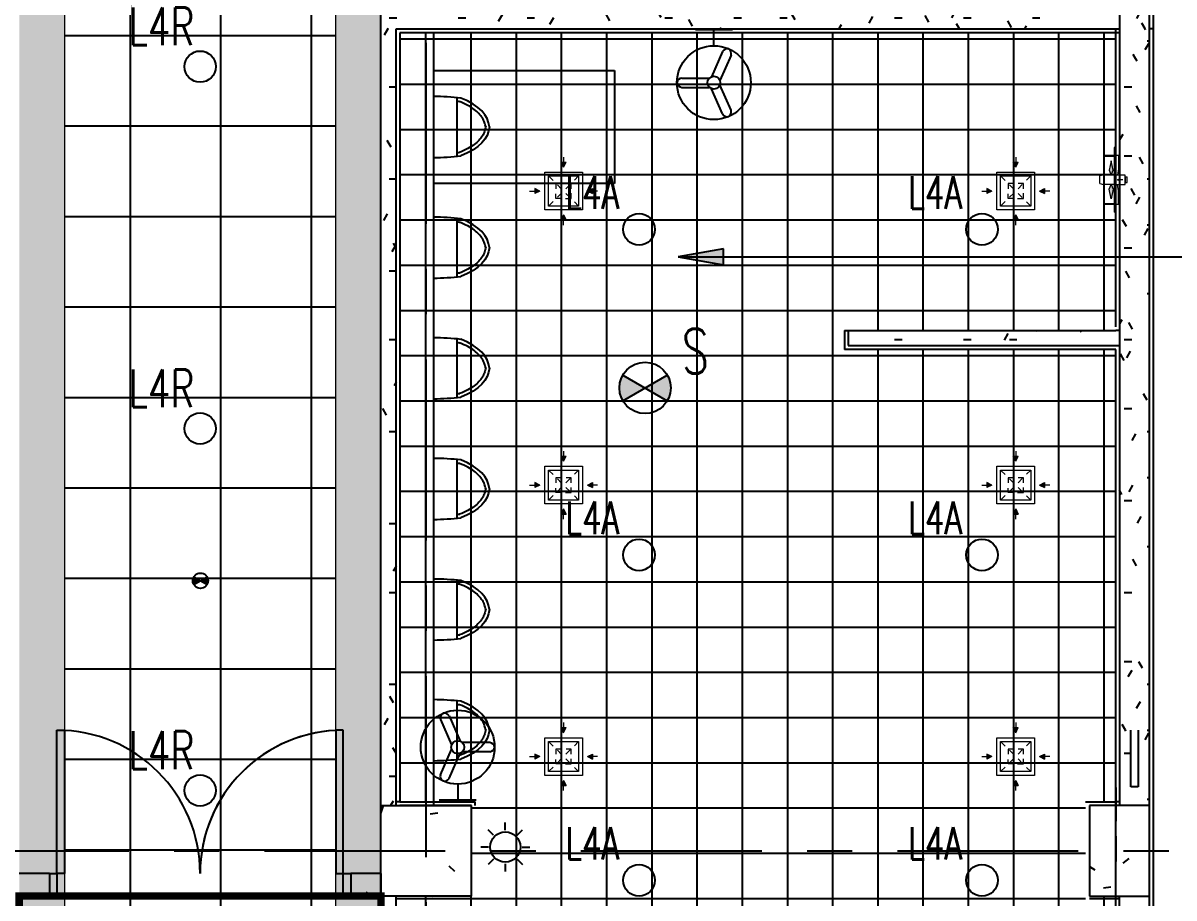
# Model space of a CAD drawing. Header units: millimetres. Extents: x -92759 to 184353, y -15225 to 86714.
# Drawn here: x 82826 to 90463, y 52028 to 57831 of the extents above; entities that cross this region are included whole.
import ezdxf

# ---------------------------------------------------------------- set-up
doc = ezdxf.new("R2010")
doc.units = ezdxf.units.MM
for name, pattern in [('Aligning Line', [3.2004, 1.6002, -1.6002]), ('HIDDEN', [0.375, 0.25, -0.125]), ('IDA - Grid Line', [2100, 1200, -300, 300, -300]), ('IDA - Hidden 065', [322.5, 225, -97.5])]:
    doc.linetypes.add(name, pattern=pattern)
for name, color, linetype in [('0-1', 9, 'Continuous'), ('0-L4A', 1, 'Continuous'), ('A-_ANOT----_D', 8, 'Continuous'), ('A-_DETA----_E-2', 9, 'Continuous'), ('A-_DOOR----_E', 8, 'Continuous'), ('A-_FLORPATT_H-1', 9, 'Continuous'), ('A-_WALL----_E', 8, 'Continuous'), ('A-_WALL----_H-1', 9, 'Continuous'), ('A-_WALLPRTN_E', 8, 'Continuous'), ('A-_WIND----_E', 8, 'Continuous'), ('A-PATT-CONC', 8, 'Continuous'), ('E-_LIGT----_E-', 3, 'Continuous'), ('E-legend', 1, 'Continuous'), ('E-LIGHT----E', 1, 'Continuous'), ('M-_SANIFIXR_E', 9, 'Continuous'), ('S-_COLN----_E', 8, 'Continuous')]:
    doc.layers.add(name, color=color, linetype=linetype)
for name, color, linetype, true_color in [('A-_DETA----_E-3', 1, 'IDA - Hidden 065', 0xff0000), ('A-_DETA----_E-4', 9, 'Continuous', 0x808080), ('A-_DETA----_ED-2', 1, 'Continuous', 0xff0000), ('E-_FIREALAM_E-1', 1, 'Continuous', 0xff0000), ('S-_ANOTGRID_E-1', 9, 'IDA - Grid Line', 0x808080)]:
    doc.layers.add(name, color=color, linetype=linetype, true_color=true_color)
for name, color, linetype, lineweight in [('HFI 9MM FPB', 94, 'Continuous', 5), ('M-ACMV_FAD', 3, 'Continuous', 18), ('M-ACMV_FAF', 86, 'Continuous', 9), ('M-ACMV_FCU-1', 86, 'Continuous', 9)]:
    doc.layers.add(name, color=color, linetype=linetype, lineweight=lineweight)
doc.layers.add('M-ACMV_EAG', color=7, linetype='Continuous', lineweight=25, true_color=0x999900)
doc.styles.add('Simplex', font='simplex_.ttf', dxfattribs={"width": 0.7, "height": 450})
doc.styles.add('T3', font='simplex.shx', dxfattribs={"width": 0.7, "height": 300})
pattern_1 = [(0, (-11670.95, 40338.29), (609.6, 152.4), [50.292, -406.908, 50.292, -406.908, -2438.4]), (0, (-11670.95, 40338.29), (609.6, 152.4), [-914.4, 50.292, -864.108, 50.292, -406.908, -1066.8]), (0, (-11670.95, 40338.29), (609.6, 152.4), [-2286, 50.292, -254.508, 50.292, -711.708]), (120, (-11442.35, 40414.49), (-436.7823, 451.7291), [50.292, -406.908, 50.292, -406.908, -2438.4]), (120, (-11442.35, 40414.49), (-436.7823, 451.7291), [-914.4, 50.292, -864.108, 50.292, -406.908, -1066.8]), (120, (-11442.35, 40414.49), (-436.7823, 451.7291), [-2286, 50.292, -254.508, 50.292, -711.708]), (240, (-11366.15, 40719.29), (-172.8177, -604.1291), [50.292, -406.908, 50.292, -406.908, -2438.4]), (240, (-11366.15, 40719.29), (-172.8177, -604.1291), [-914.4, 50.292, -864.108, 50.292, -406.908, -1066.8]), (240, (-11366.15, 40719.29), (-172.8177, -604.1291), [-2286, 50.292, -254.508, 50.292, -711.708])]

# ---------------------------------------------------------------- blocks, each defined once
blk = doc.blocks.new('IDA - Rectangle Column - 400W X 600D-9043663-BLK8_RHH_2ND STOREY PLAN')
at = {"layer": 'S-_COLN----_E'}
h = blk.add_hatch(dxfattribs=at)
h.set_pattern_fill('FP_4', color=256, style=0, pattern_type=2)
h.set_pattern_definition([(50, (-19070.95, 20738.3), (1093.104, -95.634), [114.3, -1257.3]), (355, (-19071, 20738.3), (-211.457, 1146.34), [91.44, -1005.84]), (100.451, (-18979.9, 20730.3), (881.656, 1050.7), [97.14, -1068.54]), (46.184, (-19071, 21043.1), (1626.475, -252.257), [171.45, -1885.95]), (96.636, (-18935.4, 21022), (1424.42, 1484.565), [145.71, -1602.81]), (351.184, (-19071, 21043.1), (1424.43, 1484.55), [137.16, -1508.76]), (21, (-18918.55, 20966.9), (909.686, -613.59), [114.3, -1257.3]), (326, (-18918.5, 20966.9), (370.812, 1105.13), [91.44, -1005.84]), (71.451, (-18842.7, 20915.8), (1280.503, 491.528), [97.14, -1068.54]), (37.5, (-19070.95, 20738.3), (18.5313, 507.3303), [50.292, -943.356, 50.292, -970.788, -1009.65]), (37.5, (-19070.95, 20738.3), (18.5313, 507.3303), [-2014.728, 50.292, -959.358]), (7.5, (-19070.95, 20738.3), (400.918, 601.084), [50.292, -531.876, 50.292, -920.496, -384.81]), (7.5, (-19070.95, 20738.3), (400.918, 601.084), [-1552.956, 50.292, -334.518]), (327.5, (-19410.8, 20738.3), (813.545, -34.3737), [50.292, -330.708, 50.292, -2715.768]), (327.5, (-19410.8, 20738.3), (813.545, -34.3737), [-431.292, -1138.428, 50.292, -1527.048]), (317.5, (-19563.2, 20738.3), (888.775, 152.56), [50.292, -445.008, 50.292, -1859.28]), (317.5, (-19563.2, 20738.3), (888.775, 152.56), [-545.592, -739.14, 50.292, -1069.848])])
h.paths.add_polyline_path([(200, -300), (200, 300), (-200, 300), (-200, -300)])
for p, q in [((200, 300), (-200, 300)), ((-200, 300), (-200, -300)), ((200, -300), (200, 300)), ((-200, -300), (200, -300))]:
    blk.add_line(p, q, dxfattribs=at)
blk = doc.blocks.new('IDA - Louver - 1 Panel - 1400L X 600H - B8-AW03-7574948-BLK8_RHH_2ND STOREY PLAN')
at = {"layer": 'A-_WIND----_E'}
for p, q in [((-700, 25), (-325, 25)), ((-700, -25), (-700, 25)), ((-325, -25), (-700, -25))]:
    blk.add_line(p, q, dxfattribs=at)
blk = doc.blocks.new('IDA - Strobe Light - IDA - Strobe Light-8826107-BLK8_RHH_2ND STOREY PLAN')
at = {"layer": 'A-_DETA----_ED-2'}
for p, q in [((-79.5, 279.5), (-114.9, 314.9)), ((0, 312.5), (0, 362.5)), ((79.5, 279.5), (114.9, 314.9)), ((-112.5, 200), (-162.5, 200)), ((112.5, 200), (162.5, 200)), ((-79.5, 120.5), (-114.9, 85.1)), ((0, 87.5), (0, 37.5)), ((79.5, 120.5), (114.9, 85.1))]:
    blk.add_line(p, q, dxfattribs=at)
blk.add_circle((0, 200), 100, dxfattribs=at)
blk = doc.blocks.new('IDA - F - Double - Swing - 2000L X 2200H - TD-01-10522682-BLK8_RHH_2ND STOREY PLAN')
at = {"layer": 'A-_DOOR----_E'}
for p, q in [((-1000, 75), (-950, 75)), ((-950, 75), (-950, -75)), ((950, 75), (1000, 75)), ((950, -75), (950, 75)), ((-950, -75), (-1000, -75)), ((-950, -75), (-950, -1025)), ((-900, -75), (-950, -75)), ((-900, -1025), (-900, -75)), ((900, -75), (950, -75)), ((900, -1025), (900, -75)), ((950, -75), (950, -1025)), ((1000, -75), (950, -75)), ((-950, -1025), (-900, -1025)), ((950, -1025), (900, -1025))]:
    blk.add_line(p, q, dxfattribs=at)
for centre, start, end in [((-950, -75), 270, 0), ((-950, -75), 270, 360), ((950, -75), 180, 270), ((950, -75), 180, 270)]:
    blk.add_arc(centre, 950, start, end, dxfattribs=at)
blk = doc.blocks.new('A$C3019c3af')
at = {"layer": 'A-_ANOT----_D'}
blk.add_hatch(color=256, dxfattribs=at).paths.add_polyline_path([(4472.9, 23539.4), (4772.9, 23486.5), (4772.9, 23592.3)])
at = {"layer": 'A-_FLORPATT_H-1'}
h = blk.add_hatch(dxfattribs=at)
h.set_pattern_fill('FP_19', color=256, style=0, pattern_type=2)
h.set_pattern_definition([(270, (4799.36, 21125), (300, 2e-14), []), (0, (4799.36, 21125), (0, 300), [])])
h.paths.add_polyline_path([(3808.2, 14825), (4875, 14825), (4875, 15875), (2625, 15875), (2625, 14825), (2750, 14825), (2750, 15825), (2800, 15825), (2800, 14825), (3800, 14825)])
h.paths.add_polyline_path([(2625, 16025), (7375, 16025), (7375, 18275), (5575, 18275), (5575, 18400), (7375, 18400), (7375, 19275), (7400, 19275), (7400, 19300), (7200, 19300), (7200, 19275), (7175, 19275), (7175, 19925), (7375, 19925), (7375, 22925), (5575, 22925), (5575, 23050), (7400, 23050), (7400, 23075), (7375, 23075), (7375, 25025), (2625, 25025), (2625, 19925), (3125, 19925), (3125, 19900), (3100, 19900), (3100, 19300), (2600, 19300), (2600, 19275), (2625, 19275), (2625, 17525), (3950, 17525), (3950, 17375), (2625, 17375), (2625, 16202), (3661, 16202), (3661, 16157), (2625, 16157), (2625, 16125)])
at = {"layer": 'A-_WALL----_H-1'}
h = blk.add_hatch(dxfattribs=at)
h.set_pattern_fill('FP_8', color=256, style=0, pattern_type=2)
h.set_pattern_definition(pattern_1)
h.paths.add_polyline_path([(7600, 25050), (7600, 26275), (7400, 26275), (7400, 25050)])
h = blk.add_hatch(dxfattribs=at)
h.set_pattern_fill('FP_8', color=256, style=0, pattern_type=2)
h.set_pattern_definition(pattern_1)
h.paths.add_polyline_path([(7400, 25050), (7400, 25200), (2500, 25200), (2500, 25050), (6928.3, 25050)])
h = blk.add_hatch(dxfattribs=at)
h.set_pattern_fill('FP_8', color=256, style=0, pattern_type=2)
h.set_pattern_definition(pattern_1)
h.paths.add_polyline_path([(2600, 14700), (2600, 16125), (2500, 16125), (2500, 14700)])
h.paths.add_polyline_path([(2600, 17225), (2600, 19300), (2500, 19300), (2500, 17225)])
h.paths.add_polyline_path([(2500, 19900), (2600, 19900), (2600, 25050), (2500, 25050), (2500, 23414.3)])
h = blk.add_hatch(dxfattribs=at)
h.set_pattern_fill('FP_8', color=256, style=0, pattern_type=2)
h.set_pattern_definition(pattern_1)
h.paths.add_polyline_path([(7600, 19275), (7600, 19300), (7400, 19300), (7400, 19275)])
h.paths.add_polyline_path([(7400, 19900), (7600, 19900), (7600, 20400), (7525, 20400), (7525, 20025), (7475, 20025), (7475, 20400), (7400, 20400), (7400, 19925)])
h.paths.add_polyline_path([(7400, 24854.3), (7600, 24854.3), (7600, 25050), (7400, 25050)])
h = blk.add_hatch(dxfattribs=at)
h.set_pattern_fill('FP_8', color=256, style=0, pattern_type=2)
h.set_pattern_definition(pattern_1)
h.paths.add_polyline_path([(7600, 17490), (7600, 19275), (7400, 19275), (7400, 17490)])
h.paths.add_polyline_path([(7600, 20400), (7600, 24854.3), (7400, 24854.3), (7400, 20400)])
h = blk.add_hatch(dxfattribs=at)
h.set_pattern_fill('FP_8', color=256, style=0, pattern_type=2)
h.set_pattern_definition(pattern_1)
h.paths.add_polyline_path([(7375, 22950), (7400, 22950), (7400, 23050), (5600, 23050), (5600, 22950)])
h = blk.add_hatch(dxfattribs=at)
h.set_pattern_fill('FP_8', color=256, style=0, pattern_type=2)
h.set_pattern_definition(pattern_1)
h.paths.add_polyline_path([(100, 19300), (300, 19300), (300, 19450), (-3300, 19450), (-3300, 19300), (25, 19300)])
h.paths.add_polyline_path([(2500, 19300), (2500, 19450), (2300, 19450), (2300, 19300)])
at = {"layer": 'S-_COLN----_E'}
h = blk.add_hatch(dxfattribs=at)
h.set_pattern_fill('FP_1', color=256, style=0, pattern_type=2)
h.set_pattern_definition([(50, (-11670.95, 40338.3), (1093.104, -95.634), [114.3, -1257.3]), (355, (-11671, 40338.3), (-211.457, 1146.34), [91.44, -1005.84]), (100.451, (-11579.9, 40330.3), (881.656, 1050.7), [97.14, -1068.54]), (46.184, (-11671, 40643.1), (1626.475, -252.26), [171.45, -1885.95]), (96.636, (-11535.4, 40622), (1424.42, 1484.57), [145.71, -1602.81]), (351.184, (-11671, 40643.1), (1424.43, 1484.55), [137.16, -1508.76]), (21, (-11518.55, 40566.9), (909.686, -613.59), [114.3, -1257.3]), (326, (-11518.6, 40566.9), (370.81, 1105.13), [91.44, -1005.84]), (71.451, (-11442.7, 40515.8), (1280.503, 491.53), [97.14, -1068.54]), (37.5, (-11670.95, 40338.3), (18.5313, 507.33), [50.292, -943.356, 50.292, -970.788, -1009.65]), (37.5, (-11670.95, 40338.3), (18.5313, 507.33), [-2014.728, 50.292, -959.358]), (7.5, (-11670.95, 40338.3), (400.918, 601.084), [50.292, -531.876, 50.292, -920.496, -384.81]), (7.5, (-11670.95, 40338.3), (400.918, 601.084), [-1552.956, 50.292, -334.518]), (327.5, (-12010.8, 40338.3), (813.545, -34.374), [50.292, -330.708, 50.292, -1138.428, -1577.34]), (327.5, (-12010.8, 40338.3), (813.545, -34.374), [-1569.72, 50.292, -1527.048]), (317.5, (-12163.2, 40338.3), (888.775, 152.56), [50.292, -445.008, 50.292, -739.14, -1120.14]), (317.5, (-12163.2, 40338.3), (888.775, 152.56), [-1284.73, 50.29, -1069.85])])
h.paths.add_polyline_path([(3100, 19300), (3100, 19900), (2500, 19900), (2500, 19300), (2625, 19300)])
at = {"layer": 'A-_ANOT----_D'}
for p, q in [((4772.9, 23592.3), (4472.9, 23539.4)), ((4472.9, 23539.4), (4772.9, 23486.5)), ((4472.9, 23539.4), (8679.5, 23539.4)), ((4772.9, 23486.5), (4772.9, 23592.3))]:
    blk.add_line(p, q, dxfattribs=at)
at = {"layer": 'A-_DETA----_E-2'}
for p, q in [((2850, 19900), (2850, 24900)), ((7375, 23975), (7375, 24875))]:
    blk.add_line(p, q, dxfattribs=at)
at = {"layer": 'A-_DETA----_E-3'}
for p, q in [((2850, 25025), (2625, 25025)), ((7375, 20020.6), (7375, 19529.4))]:
    blk.add_line(p, q, dxfattribs=at)
at = {"layer": 'A-_DETA----_E-4'}
for p, q in [((2850, 24775), (4050, 24775)), ((2850, 24025), (2850, 24775)), ((2850, 24775), (4050, 24775)), ((2850, 24025), (2850, 24775)), ((4050, 24775), (4050, 24025)), ((4050, 24775), (4050, 24025)), ((4050, 24025), (2850, 24025)), ((4050, 24025), (2850, 24025))]:
    blk.add_line(p, q, dxfattribs=at)
at = {"layer": 'A-_WALL----_E'}
for p, q in [((7600, 19900), (7600, 28300)), ((7625, 12525), (7625, 26275)), ((7400, 25650), (7400, 19900)), ((2600, 25050), (7400, 25050)), ((2600, 19900), (2600, 25050)), ((7375, 23075), (7375, 25050)), ((7625, 25050), (7600, 25050)), ((5600, 23050), (5600, 22950)), ((7400, 23050), (7375, 23050)), ((5600, 22950), (7400, 22950)), ((7375, 19925), (7375, 22925)), ((2625, 19925), (2600, 19925)), ((7400, 19925), (7375, 19925)), ((2600, 17500), (2600, 19300)), ((7400, 12900), (7400, 19300)), ((7600, 12500), (7600, 19300))]:
    blk.add_line(p, q, dxfattribs=at)
at = {"layer": 'A-_WALLPRTN_E'}
for p, q in [((2500, 19900), (2500, 26350)), ((7400, 25025), (2625, 25025)), ((2625, 25025), (2625, 19925)), ((5575, 23050), (7375, 23050)), ((5575, 23050), (5575, 22925)), ((7375, 22925), (5575, 22925)), ((2500, 19900), (2600, 19900)), ((2625, 19925), (3125, 19925)), ((3100, 19900), (2625, 19900)), ((3125, 19900), (3125, 19925)), ((7175, 19925), (7375, 19925)), ((300, 19450), (100, 19450)), ((300, 19450), (300, 19300)), ((2500, 19450), (2300, 19450)), ((2300, 19450), (2300, 19300)), ((2500, 19450), (2500, 17225)), ((100, 19300), (300, 19300)), ((2600, 19300), (2300, 19300))]:
    blk.add_line(p, q, dxfattribs=at)
at = {"layer": 'M-_SANIFIXR_E'}
for p, q in [((2625, 25025), (2625, 19925)), ((2850, 19925), (2850, 25025)), ((2850, 24197.6), (2850, 24602.4)), ((3005, 24205.7), (3005, 24594.3)), ((2850, 23397.6), (2850, 23802.4)), ((3005, 23405.7), (3005, 23794.3)), ((2850, 22597.6), (2850, 23002.4)), ((3005, 22605.7), (3005, 22994.3)), ((2850, 21797.6), (2850, 22202.4)), ((3005, 21805.7), (3005, 22194.3)), ((2850, 20997.6), (2850, 21402.4)), ((3005, 21005.7), (3005, 21394.3)), ((2850, 20197.6), (2850, 20602.4)), ((3005, 20205.7), (3005, 20594.3)), ((7375, 19325), (7375, 20225)), ((2625, 19925), (2850, 19925)), ((7375, 18425), (7375, 19325))]:
    blk.add_line(p, q, dxfattribs=at)
for centre, radius, start, end in [((2829.4, 22724.9), 1877.6, 83.86638, 89.37074), ((2829.4, 22724.9), 1852.6, 83.97177, 84.56048), ((2829.4, 26075.1), 1877.6, 270.62926, 276.13362), ((2829.4, 26075.1), 1852.6, 275.43952, 276.02823), ((2829.4, 21924.9), 1877.6, 83.86638, 89.37074), ((2829.4, 21924.9), 1852.6, 83.97177, 84.56048), ((2829.4, 25275.1), 1877.6, 270.62926, 276.13362), ((2829.4, 25275.1), 1852.6, 275.43952, 276.02823), ((2829.4, 21124.9), 1877.6, 83.86638, 89.37074), ((2829.4, 21124.9), 1852.6, 83.97177, 84.56048), ((2829.4, 24475.1), 1877.6, 270.62926, 276.13362), ((2829.4, 24475.1), 1852.6, 275.43952, 276.02823), ((2829.4, 20324.9), 1877.6, 83.86638, 89.37074), ((2829.4, 20324.9), 1852.6, 83.97177, 84.56048), ((2829.4, 23675.1), 1877.6, 270.62926, 276.13362), ((2829.4, 23675.1), 1852.6, 275.43952, 276.02823), ((2829.4, 19524.9), 1877.6, 83.86638, 89.37074), ((2829.4, 19524.9), 1852.6, 83.97177, 84.56048), ((2829.4, 22875.1), 1877.6, 270.62926, 276.13362), ((2829.4, 22875.1), 1852.6, 275.43952, 276.02823), ((2829.4, 18724.9), 1877.6, 83.86638, 89.37074), ((2829.4, 18724.9), 1852.6, 83.97177, 84.56048), ((2829.4, 22075.1), 1877.6, 270.62926, 276.13362), ((2829.4, 22075.1), 1852.6, 275.43952, 276.02823)]:
    blk.add_arc(centre, radius, start, end, dxfattribs=at)
for points in [[(3220, 24400), (3209.5, 24477), (3156.1, 24541.9), (3030, 24591.8)], [(3220, 24400), (3209.5, 24323), (3156.1, 24258.1), (3030, 24208.2)], [(3220, 23600), (3209.5, 23677), (3156.1, 23741.9), (3030, 23791.8)], [(3220, 23600), (3209.5, 23523), (3156.1, 23458.1), (3030, 23408.2)], [(3220, 22800), (3209.5, 22877), (3156.1, 22941.9), (3030, 22991.8)], [(3220, 22800), (3209.5, 22723), (3156.1, 22658.1), (3030, 22608.2)], [(3220, 22000), (3209.5, 22077), (3156.1, 22141.9), (3030, 22191.8)], [(3220, 22000), (3209.5, 21923), (3156.1, 21858.1), (3030, 21808.2)], [(3220, 21200), (3209.5, 21277), (3156.1, 21341.9), (3030, 21391.8)], [(3220, 21200), (3209.5, 21123), (3156.1, 21058.1), (3030, 21008.2)], [(3220, 20400), (3209.5, 20477), (3156.1, 20541.9), (3030, 20591.8)], [(3220, 20400), (3209.5, 20323), (3156.1, 20258.1), (3030, 20208.2)]]:
    blk.add_open_spline(points, degree=3, dxfattribs=at)
for points, knots in [([(3194.7, 24400), (3193.2, 24410.1), (3188.1, 24430.5), (3174.2, 24459.9), (3151.8, 24489), (3109.3, 24526.4), (3061.3, 24552.5), (3020.8, 24568.5)], [0.0054531, 0.0054531, 0.0054531, 0.0054531, 0.0545115, 0.109023, 0.1635345, 0.218046, 0.327069, 0.327069, 0.327069, 0.327069]), ([(3195.2, 24403.4), (3193.7, 24392.1), (3188.6, 24370.5), (3174.2, 24340.1), (3151.8, 24311), (3109.3, 24273.6), (3061.3, 24247.5), (3020.8, 24231.5)], [0, 0, 0, 0, 0.0545115, 0.109023, 0.1635345, 0.218046, 0.327069, 0.327069, 0.327069, 0.327069]), ([(3194.7, 23600), (3193.2, 23610.1), (3188.1, 23630.5), (3174.2, 23659.9), (3151.8, 23689), (3109.3, 23726.4), (3061.3, 23752.5), (3020.8, 23768.5)], [0.0054531, 0.0054531, 0.0054531, 0.0054531, 0.0545115, 0.109023, 0.1635345, 0.218046, 0.327069, 0.327069, 0.327069, 0.327069]), ([(3195.2, 23603.4), (3193.7, 23592.1), (3188.6, 23570.5), (3174.2, 23540.1), (3151.8, 23511), (3109.3, 23473.6), (3061.3, 23447.5), (3020.8, 23431.5)], [0, 0, 0, 0, 0.0545115, 0.109023, 0.1635345, 0.218046, 0.327069, 0.327069, 0.327069, 0.327069]), ([(3194.7, 22800), (3193.2, 22810.1), (3188.1, 22830.5), (3174.2, 22859.9), (3151.8, 22889), (3109.3, 22926.4), (3061.3, 22952.5), (3020.8, 22968.5)], [0.0054531, 0.0054531, 0.0054531, 0.0054531, 0.0545115, 0.109023, 0.1635345, 0.218046, 0.327069, 0.327069, 0.327069, 0.327069]), ([(3195.2, 22803.4), (3193.7, 22792.1), (3188.6, 22770.5), (3174.2, 22740.1), (3151.8, 22711), (3109.3, 22673.6), (3061.3, 22647.5), (3020.8, 22631.5)], [0, 0, 0, 0, 0.0545115, 0.109023, 0.1635345, 0.218046, 0.327069, 0.327069, 0.327069, 0.327069]), ([(3194.7, 22000), (3193.2, 22010.1), (3188.1, 22030.5), (3174.2, 22059.9), (3151.8, 22089), (3109.3, 22126.4), (3061.3, 22152.5), (3020.8, 22168.5)], [0.0054531, 0.0054531, 0.0054531, 0.0054531, 0.0545115, 0.109023, 0.1635345, 0.218046, 0.327069, 0.327069, 0.327069, 0.327069]), ([(3195.2, 22003.4), (3193.7, 21992.1), (3188.6, 21970.5), (3174.2, 21940.1), (3151.8, 21911), (3109.3, 21873.6), (3061.3, 21847.5), (3020.8, 21831.5)], [0, 0, 0, 0, 0.0545115, 0.109023, 0.1635345, 0.218046, 0.327069, 0.327069, 0.327069, 0.327069]), ([(3194.7, 21200), (3193.2, 21210.1), (3188.1, 21230.5), (3174.2, 21259.9), (3151.8, 21289), (3109.3, 21326.4), (3061.3, 21352.5), (3020.8, 21368.5)], [0.0054531, 0.0054531, 0.0054531, 0.0054531, 0.0545115, 0.109023, 0.1635345, 0.218046, 0.327069, 0.327069, 0.327069, 0.327069]), ([(3195.2, 21203.4), (3193.7, 21192.1), (3188.6, 21170.5), (3174.2, 21140.1), (3151.8, 21111), (3109.3, 21073.6), (3061.3, 21047.5), (3020.8, 21031.5)], [0, 0, 0, 0, 0.0545115, 0.109023, 0.1635345, 0.218046, 0.327069, 0.327069, 0.327069, 0.327069]), ([(3194.7, 20400), (3193.2, 20410.1), (3188.1, 20430.5), (3174.2, 20459.9), (3151.8, 20489), (3109.3, 20526.4), (3061.3, 20552.5), (3020.8, 20568.5)], [0.0054531, 0.0054531, 0.0054531, 0.0054531, 0.0545115, 0.109023, 0.1635345, 0.218046, 0.327069, 0.327069, 0.327069, 0.327069]), ([(3195.2, 20403.4), (3193.7, 20392.1), (3188.6, 20370.5), (3174.2, 20340.1), (3151.8, 20311), (3109.3, 20273.6), (3061.3, 20247.5), (3020.8, 20231.5)], [0, 0, 0, 0, 0.0545115, 0.109023, 0.1635345, 0.218046, 0.327069, 0.327069, 0.327069, 0.327069])]:
    blk.add_open_spline(points, degree=3, knots=knots, dxfattribs=at)
at = {"layer": 'S-_ANOTGRID_E-1'}
for p, q in [((2800, -20341.4), (2800, 52351.8)), ((7600, -20341.4), (7600, 52351.8)), ((-38173.1, 19600), (13784.7, 19600))]:
    blk.add_line(p, q, dxfattribs=at)
at = {"layer": 'S-_COLN----_E'}
for p, q in [((2500, 19300), (2500, 19900)), ((2500, 19900), (2600, 19900)), ((2600, 19900), (2625, 19900)), ((2625, 19900), (3100, 19900)), ((3100, 19300), (3100, 19900)), ((2600, 19300), (2500, 19300)), ((2625, 19300), (2600, 19300)), ((3100, 19300), (2625, 19300))]:
    blk.add_line(p, q, dxfattribs=at)
at = {"layer": 'A-_DOOR----_E', "rotation": 180}
blk.add_blockref('IDA - F - Double - Swing - 2000L X 2200H - TD-01-10522682-BLK8_RHH_2ND STOREY PLAN', (1300, 19375), dxfattribs=at)
at = {"layer": 'A-_WIND----_E', "rotation": 89.99999999999991}
blk.add_blockref('IDA - Louver - 1 Panel - 1400L X 600H - B8-AW03-7574948-BLK8_RHH_2ND STOREY PLAN', (7500, 20725), dxfattribs=at)
at = {"layer": 'E-_FIREALAM_E-1', "rotation": 269.9999999999972}
blk.add_blockref('IDA - Strobe Light - IDA - Strobe Light-8826107-BLK8_RHH_2ND STOREY PLAN', (3125, 19625), dxfattribs=at)
at = {"layer": 'S-_COLN----_E'}
blk.add_blockref('IDA - Rectangle Column - 400W X 600D-9043663-BLK8_RHH_2ND STOREY PLAN', (7400, 19600), dxfattribs=at)
blk = doc.blocks.new('RCP_B8L2')
at = {"layer": 'A-PATT-CONC'}
h = blk.add_hatch(dxfattribs=at)
h.set_pattern_fill('ANSI37', color=256, scale=189, angle=45)
h.set_pattern_definition([(90, (-369518.07, -145677.3), (-600.075, 0), []), (180, (-369518.07, -145677.3), (-6e-14, -600.075), [])])
h.paths.add_polyline_path([(-369518.1, -175677.3), (-367718.1, -175677.3), (-367718.1, -145677.3), (-369518.1, -145677.3)])
at = {"layer": 'HFI 9MM FPB'}
h = blk.add_hatch(dxfattribs=at)
h.set_pattern_fill('ANSI33', color=256, scale=50)
h.set_pattern_definition([(45, (-381589.02, -647239), (-224.5064, 224.5064), []), (45, (-381364.5, -647239), (-224.5064, 224.5064), [158.75, -79.375])])
h.paths.add_polyline_path([(-397818.1, -145727.3), (-400118.1, -145727.3), (-400118.1, -175677.3), (-397818.1, -175677.3), (-397818.1, -149677.3), (-369818.1, -149677.3), (-369818.1, -175677.3), (-400118.1, -175677.3), (-400118.1, -180477.3), (-377418.1, -180477.3), (-377418.1, -194177.3), (-377868.1, -194177.3), (-377868.1, -197377.3), (-373818.1, -197377.3), (-373818.1, -196977.3), (-373218.1, -196977.3), (-373218.1, -197377.3), (-372328.1, -197377.3), (-372328.1, -187777.3), (-373518.1, -187777.3), (-373518.1, -183977.3), (-369718.1, -183977.3), (-369718.1, -184377.3), (-367302.1, -184377.3), (-367302.1, -183227.3), (-367418.1, -183227.3), (-367418.1, -174577.3), (-365018.1, -174577.3), (-365018.1, -174045.3), (-364918.1, -174045.3), (-364918.1, -173009.3), (-365018.1, -173009.3), (-365018.1, -172877.3), (-367418.1, -172877.3), (-367418.1, -161227.3), (-365818.1, -161227.3), (-365818.1, -161927.3), (-362518.1, -161927.3), (-362518.1, -160193), (-362518.1, -159277.3), (-362718.1, -159277.3), (-362718.1, -157677.3), (-364168.1, -157677.3), (-364168.1, -158127.3), (-364455.6, -158127.3), (-365318.1, -158127.3), (-365318.1, -158827.3), (-366818.1, -158827.3), (-366818.1, -159277.3), (-367418.1, -159277.3), (-367418.1, -145307.3), (-369018.1, -145307.3), (-369018.1, -145557.3), (-369818.1, -145557.3), (-369818.1, -147877.3), (-377418.1, -147877.3), (-377418.1, -145557.7), (-379668.1, -145557.7), (-379668.1, -147877.3), (-394868.1, -147877.3), (-394868.1, -146527.3), (-397818.1, -146527.3)])
h.paths.add_polyline_path([(-399868.1, -146002.3), (-398068.1, -146002.3), (-398068.1, -175402.3), (-399868.1, -175402.3)], flags=16)
h.paths.add_polyline_path([(-379218.1, -147877.3), (-379218.1, -146077.3), (-378018.1, -146077.3), (-378018.1, -147877.3), (-369818.1, -147877.3), (-369818.1, -149677.3), (-397818.1, -149677.3), (-397818.1, -147877.3), (-397818.1, -146677.3), (-396618.1, -146677.3), (-395418.1, -146677.3), (-395418.1, -147877.3)], flags=16)
h.paths.add_polyline_path([(-369518.1, -175677.3), (-367718.1, -175677.3), (-367718.1, -145677.3), (-369518.1, -145677.3)], flags=16)
h.paths.add_polyline_path([(-366468.1, -159177.3), (-366468.1, -160977.3), (-365268.1, -160977.3), (-365268.1, -161577.3), (-362868.1, -161577.3), (-362868.1, -159177.3)], flags=16)
h.paths.add_polyline_path([(-376718.1, -196977.3), (-373718.1, -196977.3), (-373718.1, -187977.3), (-373718.1, -187977.3), (-373718.1, -183777.3), (-367718.1, -183777.3), (-367718.1, -175977.3), (-399518.1, -175977.3), (-399518.1, -180177.3), (-376718.1, -180177.3)], flags=16)
blk.add_lwpolyline([(-367418.1, -183227.3), (-367418.1, -174577.3), (-365018.1, -174577.3), (-365018.1, -174045.3), (-364918.1, -174045.3), (-364918.1, -173009.3), (-365018.1, -173009.3), (-365018.1, -172877.3), (-367418.1, -172877.3), (-367418.1, -161227.3)], dxfattribs=at)
blk.add_lwpolyline([(-369518.1, -175677.3), (-367718.1, -175677.3), (-367718.1, -145677.3), (-369518.1, -145677.3)], close=True, dxfattribs=at)
blk = doc.blocks.new('L4A')
at = {"layer": 'E-legend', "lineweight": 25}
blk.add_circle((-125762, -60174.4), 104.9, dxfattribs=at)
at = {"layer": 'E-legend', "lineweight": 25, "style": 'Simplex', "width": 0.7}
blk.add_text('L4A', height=215.69, dxfattribs=at).set_placement((-126249.9, -60037.3))
blk = doc.blocks.new('UFO S')
at = {"layer": 'E-LIGHT----E'}
h = blk.add_hatch(color=256, dxfattribs=at)
h.dxf.hatch_style = 1
h.paths.add_polyline_path([(-26, -15), (-173.5, 70.2, 0.131652), (-196.3, -15, 0.131652), (-173.5, -100.2)])
h = blk.add_hatch(color=256, dxfattribs=at)
h.dxf.hatch_style = 1
h.paths.add_polyline_path([(121.6, 70.2), (-26, -15), (121.6, -100.2, 0.131652), (144.4, -15, 0.131652)])
for p, q in [((-173.5, 70.2), (121.6, -100.2)), ((-173.5, -100.2), (121.6, 70.2))]:
    blk.add_line(p, q, dxfattribs=at)
blk.add_circle((-26, -15), 170.4, dxfattribs=at)
at = {"layer": 'E-LIGHT----E', "lineweight": 15, "style": 'T3', "width": 0.7}
blk.add_text('S', height=298.2, rotation=359.99984, dxfattribs=at).set_placement((218.2, 79.3))
blk = doc.blocks.new('wall fan - 400mm')
at = {"layer": 'E-legend', "lineweight": 25}
for p, q in [((-440489.5, 372235.3), (-440415.7, 372067.6)), ((-440433.1, 372260.2), (-440359.3, 372092.5)), ((-440162.4, 372083.6), (-440345.6, 372083.6)), ((-440489.5, 371870.1), (-440415.7, 372037.9)), ((-440433.1, 371845.3), (-440359.3, 372013)), ((-440162.4, 372021.9), (-440345.6, 372021.9)), ((-440375.5, 371807.6), (-440375.5, 371702.6)), ((-440498.3, 371702.6), (-440252.6, 371702.6))]:
    blk.add_line(p, q, dxfattribs=at)
for radius in [245.1, 42.9]:
    blk.add_circle((-440375.5, 372052.7), radius, dxfattribs=at)
for centre, start, end in [((-440453.5, 372245.8), 123.56389, 196.21424), ((-440465.2, 372240.7), 31.31144, 103.96179), ((-440369.1, 372089.7), 187.5486, 190.52473), ((-440338.5, 372046.4), 97.5486, 100.52472), ((-440381.9, 372089.7), 349.47528, 352.4514), ((-440167.3, 372046.4), 9.80105, 82.4514), ((-440369.1, 372015.7), 169.47527, 172.4514), ((-440338.5, 372059.1), 259.47528, 262.4514), ((-440381.9, 372015.7), 7.5486, 10.52472), ((-440167.3, 372059.1), 277.5486, 350.19895), ((-440453.5, 371859.7), 163.78576, 236.43611), ((-440465.2, 371864.8), 256.03821, 328.68856)]:
    blk.add_arc(centre, 37.5, start, end, dxfattribs=at)
blk = doc.blocks.new('Power Craft')
at = {"layer": 'E-legend', "lineweight": 25}
h = blk.add_hatch(color=256, dxfattribs=at)
h.dxf.hatch_style = 1
h.paths.add_polyline_path([(-589422.5, -94267.5), (-589466.5, -94242.1, 0.131652), (-589473.4, -94267.5, 0.131652), (-589466.5, -94293)])
h = blk.add_hatch(color=256, dxfattribs=at)
h.dxf.hatch_style = 1
h.paths.add_polyline_path([(-589378.4, -94242.1), (-589422.5, -94267.5), (-589378.4, -94293, 0.131652), (-589371.6, -94267.5, 0.131652)])
for p, q in [((-589466.5, -94242.1), (-589378.4, -94293)), ((-589466.5, -94293), (-589378.4, -94242.1))]:
    blk.add_line(p, q, dxfattribs=at)
blk.add_circle((-589422.5, -94267.5), 50.9, dxfattribs=at)
blk = doc.blocks.new('A$C020d881d')
at = {"layer": 'E-legend', "lineweight": 25}
blk.add_circle((818.7, 172), 103.8, dxfattribs=at)
at = {"layer": 'E-legend', "lineweight": 25, "style": 'Simplex', "width": 0.7}
blk.add_text('L4R', height=250, dxfattribs=at).set_placement((345.2, 314.3))
blk = doc.blocks.new('EL_B8_L2_R4')
at = {"color": 6, "linetype": 'HIDDEN', "ltscale": 20, "const_width": 50}
blk.add_lwpolyline([(-7500, -27300), (-7500, -34700), (-37800, -34700), (-37800, -39445), (-37800, -39500), (-15100, -39500), (-15100, -56400), (-11500, -56400), (-11500, -56000), (-10900, -56000), (-10900, -56400), (-10010, -56400), (-10010, -46800), (-11200, -46800), (-11200, -43000), (-7400, -43000), (-7400, -43400), (-5100, -43400), (-5100, -33600), (-2700, -33600), (-2712.5, -31900), (-5100, -31900), (-5100, -27300), (-7500, -27300)], dxfattribs=at)
at = {"color": 0, "linetype": 'ByBlock', "lineweight": 0, "rotation": 180}
blk.add_blockref('wall fan - 400mm', (-443266.8, 350146.4), dxfattribs=at)
at = {"color": 7}
blk.add_blockref('Power Craft', (583124.7, 69058.7), dxfattribs=at)
at = {"color": 0, "linetype": 'ByBlock', "lineweight": 0}
blk.add_blockref('wall fan - 400mm', (435784.7, -398365.5), dxfattribs=at)
at = {"layer": '0-L4A'}
for p in [(122374.5, 37295.3), (124649.5, 37295.3), (122374.5, 35136.9), (124649.5, 35136.9), (122374.5, 32978.6), (124649.5, 32978.6)]:
    blk.add_blockref('L4A', p, dxfattribs=at)
at = {"layer": 'E-_LIGT----_E-', "ltscale": 0.5}
for p in [(-7118.7, -21972), (-7118.7, -24372), (-7118.7, -26772)]:
    blk.add_blockref('A$C020d881d', p, dxfattribs=at)
at = {"layer": 'E-LIGHT----E'}
blk.add_blockref('UFO S', (-3322, -23915.2), dxfattribs=at)
blk = doc.blocks.new('A$C8e78aa09')
at = {"layer": 'M-ACMV_EAG', "lineweight": 5}
h = blk.add_hatch(color=256, dxfattribs=at)
h.dxf.hatch_style = 1
h.paths.add_polyline_path([(16.8, 191.6), (-16.8, 191.6), (0, 158)])
h = blk.add_hatch(color=256, dxfattribs=at)
h.dxf.hatch_style = 1
h.paths.add_polyline_path([(-191.6, 16.8), (-191.6, -16.8), (-158, 0)])
h = blk.add_hatch(color=256, dxfattribs=at)
h.dxf.hatch_style = 1
h.paths.add_polyline_path([(158, 0), (191.6, -16.8), (191.6, 16.8)])
h = blk.add_hatch(color=256, dxfattribs=at)
h.dxf.hatch_style = 1
h.paths.add_polyline_path([(0, -158), (-16.8, -191.6), (16.8, -191.6)])
for p, q in [((-16.8, 191.6), (16.8, 191.6)), ((0, 158), (-16.8, 191.6)), ((-16.8, 191.6), (16.8, 191.6)), ((0, 225.2), (0, 191.6)), ((0, 158), (16.8, 191.6)), ((-225.2, 0), (-191.6, 0)), ((-191.6, -16.8), (-191.6, 16.8)), ((-158, 0), (-191.6, 16.8)), ((-191.6, -16.8), (-191.6, 16.8)), ((-158, 0), (-191.6, -16.8)), ((158, 0), (191.6, 16.8)), ((158, 0), (191.6, -16.8)), ((191.6, -16.8), (191.6, 16.8)), ((191.6, -16.8), (191.6, 16.8)), ((225.2, 0), (191.6, 0)), ((0, -158), (-16.8, -191.6)), ((-16.8, -191.6), (16.8, -191.6)), ((-16.8, -191.6), (16.8, -191.6)), ((0, -158), (16.8, -191.6)), ((0, -225.2), (0, -191.6))]:
    blk.add_line(p, q, dxfattribs=at)
at = {"layer": 'M-ACMV_EAG', "linetype": 'Aligning Line', "lineweight": 5, "ltscale": 25}
for p, q in [((-100, 100), (100, -100)), ((100, 100), (-100, -100))]:
    blk.add_line(p, q, dxfattribs=at)
at = {"layer": 'M-ACMV_EAG', "lineweight": 5}
for points in [[(-125, 125), (125, 125), (125, -125), (-125, -125)], [(-100, 100), (100, 100), (100, -100), (-100, -100)]]:
    blk.add_lwpolyline(points, close=True, dxfattribs=at)
for points in [[(-14.9, 51.2), (-49.1, 51.2), (-49.1, 17.1)], [(49.1, 12.8), (49.1, 51.2), (14.9, 51.2)], [(-49.1, -17.1), (-49.1, -51.2), (-14.9, -51.2)], [(49.1, -17.1), (49.1, -51.2), (19.2, -51.2)]]:
    blk.add_lwpolyline(points, dxfattribs=at)
blk = doc.blocks.new('A$C1235bf34')
at = {"layer": 'M-ACMV_FAF', "lineweight": 5}
h = blk.add_hatch(color=256, dxfattribs=at)
h.dxf.hatch_style = 1
h.paths.add_polyline_path([(59.8, 125.4), (47.3, 62.7), (59.8, 31.4), (72.3, 62.7)])
h.paths.add_polyline_path([(72.3, -62.7), (59.8, -31.4), (47.3, -62.7), (59.8, -125.4)])
at = {"layer": 'M-ACMV_FAD', "lineweight": 5}
for p, q in [((-17.3, 0), (17.3, 0)), ((110.2, -162.8), (110.2, -69.6))]:
    blk.add_line(p, q, dxfattribs=at)
blk.add_lwpolyline([(-1.1, 10.6), (17.3, 0), (-1.1, -10.6)], dxfattribs=at)
at = {"layer": 'M-ACMV_FAF', "lineweight": 5}
for p, q in [((30.2, 162.5), (10.3, 162.5)), ((10.3, 162.5), (10.3, 73.4)), ((30.2, -214.9), (30.2, 214.9)), ((30.2, 214.9), (40.5, 214.9)), ((30.2, 214.9), (40.5, 214.9)), ((30.2, 193.5), (40.5, 193.5)), ((30.2, 190), (40.5, 190)), ((30.2, 186.5), (40.5, 186.5)), ((40.5, -214.9), (40.5, 214.9)), ((110.2, 162.8), (40.5, 162.8)), ((110.2, 157.4), (40.5, 157.4)), ((110.2, -162.8), (110.2, 162.8)), ((47.3, 62.7), (59.8, 125.4)), ((59.8, 125.4), (72.3, 62.7)), ((-32.8, 18.8), (-45.4, 18.8)), ((-45.4, 18.8), (-45.4, -18.8)), ((30.2, 31.4), (-32.8, 31.4)), ((-32.8, 31.4), (-32.8, -31.4)), ((-32.8, -18.8), (-32.8, 18.8)), ((10.3, 73.4), (16.9, 31.4)), ((40.5, 31.4), (110.2, 31.4)), ((59.8, 31.4), (47.3, 62.7)), ((72.3, 62.7), (59.8, 31.4)), ((134.2, 25.1), (110.2, 31.4)), ((134.2, 25.1), (134.2, -25.1)), ((-32.8, -18.8), (-45.4, -18.8)), ((-32.8, -31.4), (30.2, -31.4)), ((10.3, -73.4), (16.9, -31.4)), ((10.3, -162.5), (10.3, -73.4)), ((40.5, -31.4), (110.2, -31.4)), ((59.8, -31.4), (47.3, -62.7)), ((47.3, -62.7), (59.8, -125.4)), ((72.3, -62.7), (59.8, -31.4)), ((59.8, -125.4), (72.3, -62.7)), ((110.2, -31.4), (134.2, -25.1)), ((30.2, -162.5), (10.3, -162.5)), ((30.2, -186.5), (40.5, -186.5)), ((30.2, -190), (40.5, -190)), ((30.2, -193.5), (40.5, -193.5)), ((30.2, -214.9), (40.5, -214.9)), ((110.2, -157.4), (40.5, -157.4)), ((110.2, -162.8), (40.5, -162.8))]:
    blk.add_line(p, q, dxfattribs=at)
blk = doc.blocks.new('ACMV_B8_L2')
at = {"layer": 'M-ACMV_EAG', "lineweight": 5, "rotation": 270}
for p in [(147076.3, -48999.7), (150076.3, -48999.7), (147076.3, -50949.7), (150076.3, -50949.7), (147076.3, -52749.7), (150076.3, -52749.7)]:
    blk.add_blockref('A$C8e78aa09', p, dxfattribs=at)
at = {"layer": 'M-ACMV_FAF', "rotation": 180}
blk.add_blockref('A$C1235bf34', (150769.3, -48924.7), dxfattribs=at)

msp = doc.modelspace()

# ---------------------------------------------------------------- block references
at = {"layer": '0-1'}
msp.add_blockref('A$C3019c3af', (82701.1, 32741.2), dxfattribs=at)
at = {"layer": 'A-PATT-CONC'}
msp.add_blockref('RCP_B8L2', (452619.1, 220318.5), dxfattribs=at)
at = {"layer": 'E-legend', "color": 7}
msp.add_blockref('EL_B8_L2_R4', (90301.1, 79341.2), dxfattribs=at)
at = {"layer": 'M-ACMV_FCU-1'}
msp.add_blockref('ACMV_B8_L2', (-60663.6, 105715.9), dxfattribs=at)

doc.saveas('drawing.dxf')
